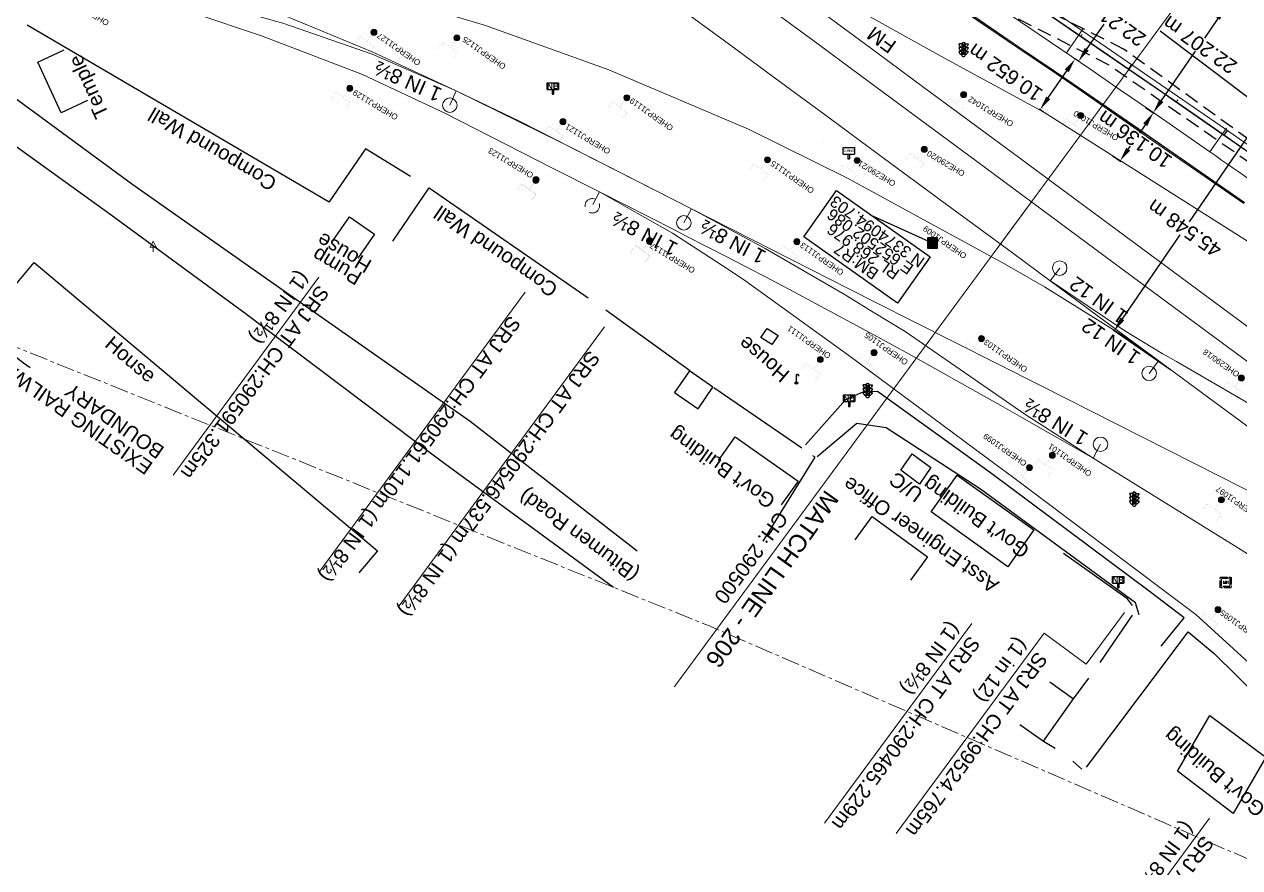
# Model space of a CAD drawing. Header units: metres. Extents: x 644418 to 1306172, y 3366650 to 6747308.
# Drawn here: x 652345.4 to 652555.1, y 3373986.9 to 3374132.5 of the extents above; entities that cross this region are included whole.
import ezdxf
from ezdxf.enums import TextEntityAlignment as Align

# ---------------------------------------------------------------- set-up
doc = ezdxf.new("R2010")
doc.units = ezdxf.units.M
doc.header["$MEASUREMENT"] = 0
for name, pattern in [('CENTER', [2, 1.25, -0.25, 0.25, -0.25]), ('DASHED', [0.75, 0.5, -0.25]), ('PHANTOM', [2.5, 1.25, -0.25, 0.25, -0.25, 0.25, -0.25]), ('PHANTOM2', [1.25, 0.625, -0.125, 0.125, -0.125, 0.125, -0.125])]:
    doc.linetypes.add(name, pattern=pattern)
doc.layers.get('Defpoints').update_dxf_attribs({"lineweight": 0})
for name, color, linetype in [('Bench_Mark', 7, 'Continuous'), ('COMPOUND_WALL', 251, 'Continuous'), ('CURVE_DETAILS', 251, 'Continuous'), ('DFCC Boundary', 6, 'CENTER'), ('Dimension', 10, 'Continuous'), ('GOVT_BUILDING', 251, 'Continuous'), ('LAMP_POST', 7, 'Continuous'), ('Manhole', 251, 'Continuous'), ('MATCH LINE', 7, 'Continuous'), ('NAME_BOARD', 251, 'Continuous'), ('PROPOSED DFCC FORMATION LINE', 187, 'Continuous'), ('RELIGIOUS_PLACE', 251, 'Continuous'), ('RESIDENTIAL_BL_PUC', 251, 'Continuous'), ('RESIDENTIAL_BL_SEMI', 251, 'Continuous'), ('SH.NOS', 251, 'Continuous'), ('SIGN_BOARD', 251, 'Continuous'), ('SIGNAL_POST', 8, 'Continuous'), ('STYLEREMARK', 251, 'Continuous'), ('SUB_ROAD_EDGE', 34, 'Continuous'), ('TOPO_TEXT', 251, 'Continuous')]:
    doc.layers.add(name, color=color, linetype=linetype)
for name, color, linetype, lineweight in [('BOUNDARY DIMENTION', 10, 'Continuous', 0), ('Cardinal_Leader', 10, 'Continuous', 0), ('Existing Chainage', 7, 'Continuous', 0), ('Existing IR Track', 143, 'Continuous', 0), ('Existing Railway Boundary', 7, 'CENTER', 0), ('OHE MAST', 8, 'Continuous', 0), ('OHE MAST TEXT', 8, 'Continuous', 0), ('Proposed Chainage', 10, 'Continuous', 0), ('PROPOSED DFCC TOE LINE', 239, 'Continuous', 0), ('PROPOSED DFCC TOE SLOPES', 239, 'Continuous', 0), ('PROPOSED DFCC TRACK', 1, 'Continuous', 0), ("RAJPURA STN. SRJ's", 251, 'Continuous', 0)]:
    doc.layers.add(name, color=color, linetype=linetype, lineweight=lineweight)
doc.styles.add('CUT-FILL', font='cut-fill.shx', dxfattribs={"height": 2})
doc.styles.add('NB', font='swissbo.ttf', dxfattribs={"height": 1.5})
doc.styles.add('ROMANS', font='romans.shx')
doc.styles.get("Standard").update_dxf_attribs({"font": 'arial.ttf'})
doc.styles.add('Style-Arial', font='arial.ttf')
doc.dimstyles.new('DIM', dxfattribs={"dimtxt": 2.5, "dimasz": 2.5, "dimexe": 0.18, "dimexo": 0.0625, "dimgap": 0.09, "dimtad": 0, "dimtih": 1, "dimtoh": 1, "dimdec": 3, "dimzin": 0, "dimdsep": 46, "dimtxsty": 'Standard', "dimcen": 0.09, "dimadec": 0, "dimazin": 0, "dimtfac": 1, "dimtdec": 3, "dimtofl": 0, "dimtmove": 0, "dimatfit": 3, "dimfxl": 1, "dimtolj": 1, "dimtzin": 0, "dimarcsym": 0})
doc.dimstyles.new('ISO-25', dxfattribs={"dimtxt": 2.5, "dimasz": 2.5, "dimexe": 1.25, "dimexo": 0.625, "dimtad": 1, "dimtxsty": 'Standard', "dimcen": 2.5, "dimadec": 0, "dimazin": 0, "dimtfac": 1, "dimtmove": 0, "dimatfit": 3, "dimfxl": 1, "dimarcsym": 0})

# ---------------------------------------------------------------- blocks, each defined once
blk = doc.blocks.new('LP')
for points in [[(0, 0), (0, 1.5)], [(0.25, 1.35), (0.44, 1.35)]]:
    blk.add_lwpolyline(points)
for centre, radius, start, end in [((0.07, 0.99), 0.519, 57.6425, 97.3165), ((0.34, 1.33), 0.094, 11.7012, 168.0476)]:
    blk.add_arc(centre, radius, start, end)
at = {"extrusion": (0, 0, -1)}
blk.add_ellipse((0, 0.01), major_axis=(0.308, 0), ratio=0.400495, dxfattribs=at)
blk.add_ellipse((0.35, 1.36), major_axis=(0.0017, 0.0438), ratio=0.461056, start_param=1.74022, end_param=4.575836)
blk = doc.blocks.new('NB')
for p, q in [((-0.98, 0.82), (-0.98, 1.98)), ((-0.98, 1.98), (0.98, 1.98)), ((-0.98, 0.82), (0.98, 0.82)), ((-0.13, 0.82), (-0.13, 0)), ((-0.13, 0), (0.13, 0)), ((0.13, 0.82), (0.13, 0)), ((0.98, 1.98), (0.98, 0.82))]:
    blk.add_line(p, q)
at = {"style": 'NB', "width": 1.025371}
blk.add_text('NB', height=0.988, dxfattribs=at).set_placement((0, 1.4), align=Align.MIDDLE)
blk = doc.blocks.new('MHS')
at = {"layer": 'Manhole', "linetype": 'PHANTOM'}
for points in [[(-0.92, 0.95), (0.96, 0.95), (0.96, -0.87), (-0.92, -0.87)], [(-0.72, 0.75), (0.76, 0.75), (0.76, -0.67), (-0.72, -0.67)]]:
    blk.add_lwpolyline(points, close=True, dxfattribs=at)
at = {"layer": 'Manhole', "linetype": 'PHANTOM', "style": 'ROMANS', "width": 0.9}
blk.add_text('MH', height=0.55, dxfattribs=at).set_placement((0.03, -0.22), align=Align.CENTER)
blk = doc.blocks.new('SIG')
for color, points in [(1, [(-0.22, 0.42, 0.180295), (-0.01, 0.33, -0.00255), (0.01, 0.33, -0.00255), (0.02, 0.33, 0.180295), (0.23, 0.42, -0.002654), (0.25, 0.44, 0.184495), (0.33, 0.65, 1.000001), (-0.32, 0.65, 0.184495), (-0.24, 0.44, -0.002654)]), (2, [(0.23, -0.23, -0.002654), (0.25, -0.21, 0.184495), (0.33, 0.01, 1.000001), (-0.32, 0.01, 0.184495), (-0.24, -0.21, -0.002654), (-0.22, -0.23, 0.180295), (-0.01, -0.32, -0.00255), (0.01, -0.32, -0.00255), (0.02, -0.32, 0.180295)]), (3, [(0.23, -0.88, -0.002654), (0.25, -0.86, 0.184495), (0.33, -0.64, 1.000001), (-0.32, -0.64, 0.184495), (-0.24, -0.86, -0.002654), (-0.22, -0.88, 0.395599)])]:
    blk.add_hatch(color=color).paths.add_polyline_path(points)
for p, q in [((-0.31, 0.98), (-0.32, -0.9)), ((0.33, -0.9), (0.32, 0.98))]:
    blk.add_line(p, q)
for points in [[(-0.31, 0.98), (-0.81, 0.98, 0.198758), (-0.42, 0.41, 0.003814), (-0.31, 0.39, 0.003814)], [(-0.31, 0.33), (-0.81, 0.33, 0.198758), (-0.42, -0.23, 0.003727), (-0.32, -0.26, 0.003727)], [(0.32, 0.98), (0.82, 0.98, -0.198758), (0.44, 0.41, -0.003814), (0.32, 0.39, -0.003814)], [(0.32, 0.33), (0.82, 0.33, -0.198758), (0.44, -0.23, -0.003727), (0.33, -0.26, -0.003727)], [(-0.32, -0.32), (-0.81, -0.32, 0.198758), (-0.42, -0.88, 0.003639), (-0.32, -0.9)], [(0.33, -0.32), (0.82, -0.32, -0.198758), (0.44, -0.88, -0.003639), (0.33, -0.9)]]:
    blk.add_lwpolyline(points, format="xyb")
for centre, radius, start, end in [((0.01, 0.91), 0.324, 12.4049, 167.5951), ((0.01, 0.81), 0.357, 27.7578, 152.2422), ((0.01, -0.9), 0.324, 181.4572, 358.5428)]:
    blk.add_arc(centre, radius, start, end)
blk = doc.blocks.new('TSB')
at = {"const_width": 0.132}
blk.add_lwpolyline([(-0.51, 0.84), (0.54, 0.84), (0, 1.85)], close=True, dxfattribs=at)
at = {"const_width": 0.142}
blk.add_lwpolyline([(0, 0.84), (0, 0)], dxfattribs=at)
blk = doc.blocks.new('TSB15')
at = {"layer": 'SH.NOS', "const_width": 0.0052}
blk.add_lwpolyline([(-0.02, 0.03), (0.02, 0.03), (0, 0.07)], close=True, dxfattribs=at)
at = {"layer": 'SH.NOS', "const_width": 0.00557}
blk.add_lwpolyline([(0, 0.03), (0, 0)], dxfattribs=at)
at = {"layer": 'SH.NOS', "style": 'CUT-FILL'}
blk.add_text('15', height=0.00787, dxfattribs=at).set_placement((-0.01, 0.04))
blk = doc.blocks.new('BM')
blk.add_hatch(color=256).paths.add_polyline_path([(-0.88, 0.88), (-0.88, -0.88), (0.88, -0.88), (0.88, 0.88)])
for p, q in [((0.88, 0.88), (-0.88, 0.88)), ((-0.88, 0.88), (-0.88, -0.88)), ((0.88, -0.88), (0.88, 0.88)), ((-0.88, -0.88), (0.88, -0.88))]:
    blk.add_line(p, q)
blk = doc.blocks.new('CURVE')
for p, q in [((-0.98, 0.82), (-0.98, 1.98)), ((-0.98, 1.98), (0.98, 1.98)), ((-0.98, 0.82), (0.98, 0.82)), ((-0.13, 0.82), (-0.13, 0)), ((-0.13, 0), (0.13, 0)), ((0.13, 0.82), (0.13, 0)), ((0.98, 1.98), (0.98, 0.82))]:
    blk.add_line(p, q)
at = {"style": 'NB', "width": 1.025371}
blk.add_text('CURVE', height=0.4, dxfattribs=at).set_placement((0, 1.4), align=Align.MIDDLE)
blk = doc.blocks.new('OHE MAST')
h = blk.add_hatch(color=256)
edge = h.paths.add_edge_path()
edge.add_arc((0, 0), 0.514, 0, 360)
at = {"const_width": 0.01, "flags": 128}
for points in [[(1.5, 3.5), (1.5, 2), (-1.5, 2), (-1.5, 3.5)], [(0, 2), (0, 0)]]:
    blk.add_lwpolyline(points, dxfattribs=at)
blk.add_circle((0, 0), 0.514)
blk = doc.blocks.new('*D1757')
at = {"layer": 'Defpoints', "color": 0, "transparency": 16777216}
for p in [(652538.81, 3374118.17), (652540.21, 3374117.2), (652533.04, 3374109.83)]:
    blk.add_point(p, dxfattribs=at)
at = {"layer": 'Dimension', "color": 0, "lineweight": -2, "transparency": 16777216}
for p, q in [((652538.86, 3374118.13), (652540.36, 3374117.09)), ((652538.79, 3374115.14), (652537.79, 3374113.7)), ((652533.09, 3374109.8), (652534.59, 3374108.76)), ((652535.86, 3374110.92), (652536.23, 3374111.46))]:
    blk.add_line(p, q, dxfattribs=at)
at = {"layer": 'Dimension', "color": 0, "transparency": 16777216}
for points in [[(652538.44, 3374115.38), (652539.13, 3374114.9), (652540.21, 3374117.2)], [(652535.52, 3374111.16), (652536.2, 3374110.68), (652534.44, 3374108.86)]]:
    blk.add_solid(points, dxfattribs=at)
at = {"layer": 'Dimension', "color": 0, "lineweight": 0, "transparency": 16777216, "insert": (652537.01, 3374112.58), "char_height": 2.5, "attachment_point": 5, "rotation": 145}
blk.add_mtext('\\A1;10.136 m', dxfattribs=at)
blk = doc.blocks.new('*D1758')
at = {"layer": 'Defpoints', "color": 0, "transparency": 16777216}
for p in [(652526.69, 3374126.49), (652527.33, 3374126.05), (652521.29, 3374117.27)]:
    blk.add_point(p, dxfattribs=at)
at = {"layer": 'Dimension', "color": 0, "lineweight": -2, "transparency": 16777216}
for p, q in [((652527.28, 3374126.08), (652526.54, 3374126.59)), ((652522.06, 3374119.78), (652525.27, 3374124.43)), ((652521.24, 3374117.31), (652520.5, 3374117.82))]:
    blk.add_line(p, q, dxfattribs=at)
at = {"layer": 'Dimension', "color": 0, "transparency": 16777216}
for points in [[(652524.92, 3374124.67), (652525.61, 3374124.2), (652526.69, 3374126.49)], [(652521.72, 3374120.01), (652522.41, 3374119.54), (652520.64, 3374117.72)]]:
    blk.add_solid(points, dxfattribs=at)
at = {"layer": 'Dimension', "color": 0, "lineweight": 0, "transparency": 16777216, "insert": (652514.67, 3374124.15), "char_height": 2.5, "attachment_point": 5, "rotation": 145}
blk.add_mtext('\\A1;10.652 m', dxfattribs=at)
blk = doc.blocks.new('*D1552')
at = {"layer": 'Defpoints', "color": 0, "linetype": 'Continuous', "ltscale": 0.5, "transparency": 16777216}
for p in [(652559.22, 3374117.09), (652569.03, 3374110.35), (652543.24, 3374072.82)]:
    blk.add_point(p, dxfattribs=at)
at = {"layer": 'DFCC Boundary', "color": 0, "linetype": 'Continuous', "lineweight": -2, "ltscale": 0.5, "transparency": 16777216}
for p, q in [((652568.98, 3374110.39), (652559.08, 3374117.2)), ((652557.81, 3374115.03), (652546.36, 3374098.38)), ((652534.85, 3374081.61), (652544.82, 3374096.13)), ((652543.18, 3374072.85), (652533.28, 3374079.66))]:
    blk.add_line(p, q, dxfattribs=at)
at = {"layer": 'DFCC Boundary', "color": 0, "linetype": 'Continuous', "ltscale": 0.5, "transparency": 16777216}
for points in [[(652557.47, 3374115.27), (652558.15, 3374114.8), (652559.22, 3374117.09)], [(652534.5, 3374081.85), (652535.19, 3374081.38), (652533.43, 3374079.55)]]:
    blk.add_solid(points, dxfattribs=at)
at = {"layer": 'DFCC Boundary', "color": 0, "linetype": 'Continuous', "ltscale": 0.5, "transparency": 16777216, "insert": (652545.59, 3374097.25), "char_height": 2.5, "attachment_point": 5, "rotation": 145}
blk.add_mtext('\\A1;45.548 m', dxfattribs=at)
blk = doc.blocks.new('*D1655')
at = {"layer": 'BOUNDARY DIMENTION', "color": 0, "lineweight": -2, "transparency": 16777216}
for p, q in [((652551.44, 3374136.44), (652552.91, 3374135.43)), ((652551.34, 3374133.47), (652549, 3374130.06)), ((652541.6, 3374119.29), (652547.45, 3374127.81)), ((652538.86, 3374118.13), (652540.33, 3374117.12))]:
    blk.add_line(p, q, dxfattribs=at)
at = {"layer": 'BOUNDARY DIMENTION', "color": 0, "transparency": 16777216}
for points in [[(652551, 3374133.7), (652551.68, 3374133.23), (652552.76, 3374135.53)], [(652541.25, 3374119.52), (652541.94, 3374119.05), (652540.18, 3374117.23)]]:
    blk.add_solid(points, dxfattribs=at)
at = {"layer": 'Defpoints', "color": 0, "transparency": 16777216}
for p in [(652551.38, 3374136.47), (652552.76, 3374135.53), (652538.81, 3374118.17)]:
    blk.add_point(p, dxfattribs=at)
at = {"layer": 'BOUNDARY DIMENTION', "color": 0, "transparency": 16777216, "insert": (652548.22, 3374128.93), "char_height": 2.5, "attachment_point": 5, "rotation": 145}
blk.add_mtext('\\A1;22.207 m', dxfattribs=at)
blk = doc.blocks.new('*D1657')
at = {"layer": 'BOUNDARY DIMENTION', "color": 0, "lineweight": -2, "transparency": 16777216}
for p, q in [((652539.86, 3374144.39), (652539.71, 3374144.49)), ((652538.44, 3374142.33), (652533.24, 3374134.76)), ((652528.69, 3374128.14), (652531.7, 3374132.51)), ((652527.28, 3374126.08), (652527.13, 3374126.19))]:
    blk.add_line(p, q, dxfattribs=at)
at = {"layer": 'BOUNDARY DIMENTION', "color": 0, "transparency": 16777216}
for points in [[(652538.1, 3374142.57), (652538.79, 3374142.09), (652539.86, 3374144.39)], [(652528.35, 3374128.38), (652529.04, 3374127.91), (652527.28, 3374126.08)]]:
    blk.add_solid(points, dxfattribs=at)
at = {"layer": 'Defpoints', "color": 0, "transparency": 16777216}
for p in [(652539.86, 3374144.39), (652539.91, 3374144.35), (652527.33, 3374126.05)]:
    blk.add_point(p, dxfattribs=at)
at = {"layer": 'BOUNDARY DIMENTION', "color": 0, "transparency": 16777216, "insert": (652532.47, 3374133.64), "char_height": 2.5, "attachment_point": 5, "rotation": 145}
blk.add_mtext('\\A1;22.213 m', dxfattribs=at)

msp = doc.modelspace()

# ---------------------------------------------------------------- linework, layer by layer
at = {"layer": 'Cardinal_Leader', "linetype": 'Continuous', "lineweight": 0, "flags": 128}
msp.add_lwpolyline([(652549.9592, 3374110.448), (652552.8157, 3374114.5516)], dxfattribs=at)
at = {"layer": 'COMPOUND_WALL', "ltscale": 5}
msp.add_lwpolyline([(652656.696, 3374044.188), (652604.4, 3374080.206), (652606.01, 3374082.391), (652541.399, 3374131.251)], dxfattribs=at)
at = {"layer": 'COMPOUND_WALL', "linetype": 'Continuous'}
for points in [[(652531.006, 3374022.309), (652536.6, 3374030.513)], [(652528.672, 3374004.28), (652542.615, 3374022.823), (652546.224, 3374027.61), (652550.714, 3374023.891), (652573.732, 3374001.181), (652617.664, 3373956.418), (652622.701, 3373934.998)], [(652517.1584, 3374011.6443), (652521.237, 3374008.752), (652526.423, 3374016.065), (652529.064, 3374019.644)], [(652522.3444, 3374018.9573), (652526.423, 3374016.065)], [(652521.237, 3374008.754), (652523.239, 3374007.527)], [(652526.329, 3374005.305), (652527.866, 3374003.927)]]:
    msp.add_lwpolyline(points, dxfattribs=at)
for points in [[(652345.821, 3374132.368, 269.639), (652397.968, 3374101.805, 269.658)], [(652411.986, 3374106.195, 270.288), (652404.256, 3374110.963, 270.305), (652397.968, 3374101.805, 269.658)], [(652408.932, 3374095.063, 269.396), (652415.226, 3374104.215, 270.042)], [(652415.226, 3374104.215, 270.042), (652442.637, 3374085.28, 270.849)], [(652460.132, 3374072.705, 270.501), (652445.683, 3374083.137, 270.305)], [(652479.53, 3374059.304, 270.539), (652464.343, 3374069.725, 270.718)], [(652472.84, 3374043.235, 270.14), (652481.833, 3374057.746, 269.086), (652481.413, 3374058.016, 270.607)], [(652536.611, 3374032.156, 268.72), (652535.736, 3374033.327, 270.46), (652534.987, 3374033.833, 268.722), (652524.686, 3374041.154, 268.814)]]:
    msp.add_polyline3d(points, dxfattribs=at)
at = {"layer": 'Existing Chainage', "color": 0, "linetype": 'Continuous', "lineweight": 13, "flags": 128}
msp.add_lwpolyline([(652513.223, 3374093.7797), (652519.1674, 3374101.8211)], dxfattribs=at)
at = {"layer": 'Existing IR Track', "color": 88, "linetype": 'DASHED', "ltscale": 5}
msp.add_line((652444.5931, 3374103.5763), (652443.3681, 3374101.1441), dxfattribs=at)
at = {"layer": 'Existing IR Track', "flags": 128}
for points in [[(652563.377, 3374075.1762), (652539.4557, 3374092.8707), (652515.8088, 3374110.3621), (652512.5651, 3374112.7522), (652500.609, 3374121.5621), (652492.5302, 3374127.5229), (652484.4933, 3374133.4527), (652474.2474, 3374141.017), (652471.5649, 3374142.9974), (652464.4286, 3374148.2971), (652456.9218, 3374153.8623), (652438.8838, 3374167.2343), (652434.3102, 3374170.631), (652427.1101, 3374175.9784), (652402.7514, 3374194.1266), (652393.1615, 3374201.2062), (652384.7035, 3374207.4653), (652370.3517, 3374217.9764), (652369.6842, 3374218.4659), (652354.7555, 3374229.3949), (652338.0146, 3374241.5483)], [(652335.15, 3374237.6514), (652351.6391, 3374225.6756), (652366.7596, 3374214.5065), (652375.8823, 3374207.7679), (652386.1168, 3374200.2369), (652399.3895, 3374190.4181), (652416.027, 3374178.1101), (652431.4172, 3374166.7261), (652446.5626, 3374155.5231), (652454.0504, 3374149.9833), (652461.5931, 3374144.4029), (652471.3878, 3374137.152), (652481.4389, 3374129.7113), (652489.6553, 3374123.6367), (652497.5839, 3374117.7748), (652509.6723, 3374108.8398), (652512.8063, 3374106.5233), (652536.5632, 3374088.9617), (652560.2626, 3374071.4426)], [(652329.5315, 3374230.0642), (652345.3654, 3374218.5162), (652361.1356, 3374206.9067), (652376.9786, 3374195.2436), (652393.801, 3374182.8655), (652410.7062, 3374170.4265), (652425.8821, 3374159.2459), (652441.1487, 3374147.9986), (652448.55, 3374142.5502), (652456.0699, 3374137.0146), (652465.9323, 3374129.7773), (652475.844, 3374122.5039), (652484.2353, 3374116.3121), (652492.6842, 3374110.0779), (652504.2738, 3374101.5448), (652515.8736, 3374093.0041), (652522.4179, 3374088.1899), (652534.8643, 3374079.0091), (652540.9921, 3374074.4831), (652543.2363, 3374072.8156), (652547.3348, 3374069.7993), (652560.691, 3374059.9264)], [(652571.5248, 3374085.4632), (652521.2923, 3374117.2724), (652504.1301, 3374126.6232), (652486.6874, 3374136.3656), (652472.651, 3374144.7623), (652464.7837, 3374149.6561), (652438.8838, 3374167.2343)], [(652541.0927, 3374074.4091), (652534.967, 3374078.6765), (652521.4193, 3374087.1415), (652514.5183, 3374091.1192), (652487.4346, 3374105.923), (652470.3328, 3374114.3474), (652446.2528, 3374124.6235), (652424.9511, 3374132.232), (652409.3613, 3374136.9558), (652389.2467, 3374142.0179), (652372.055, 3374145.5418), (652349.4857, 3374149.2851), (652337.236, 3374150.9852), (652332.2218, 3374151.6464), (652315.3489, 3374153.5187), (652307.2263, 3374154.5318), (652291.8754, 3374155.986), (652273.3322, 3374157.2654), (652261.7764, 3374157.678), (652250.4348, 3374157.7203), (652241.1081, 3374157.4222)], [(652560.2554, 3374050.0812), (652520.7484, 3374070.1003), (652498.5771, 3374081.3075), (652492.6291, 3374084.2913), (652487.5276, 3374086.8725), (652481.1852, 3374090.0645), (652460.4667, 3374100.5911), (652437.9775, 3374112.092), (652419.8928, 3374120.9979), (652405.4052, 3374127.6926), (652390.399, 3374133.9142), (652381.6542, 3374137.152), (652370.6528, 3374140.9175), (652349.0899, 3374147.0874), (652337.0067, 3374149.7556), (652332.1038, 3374150.7632), (652307.239, 3374154.5303), (652291.8754, 3374155.986)], [(652231.9364, 3374152.152), (652235.6524, 3374152.384), (652261.0853, 3374152.8615), (652273.1717, 3374152.545), (652291.4006, 3374151.4247), (652314.8279, 3374148.5142), (652331.53, 3374145.5495), (652349.1685, 3374141.6862), (652362.3346, 3374138.1796), (652374.6337, 3374134.4061), (652386.2797, 3374130.4519), (652403.7367, 3374123.8269), (652417.9348, 3374117.1015), (652436.4805, 3374107.6589), (652444.5931, 3374103.5763)], [(652669.8367, 3373961.0394), (652647.3403, 3373980.7166), (652642.7873, 3373984.3367), (652633.788, 3373991.3772), (652612.6089, 3374005.6185), (652554.892, 3374042.0626), (652529.7838, 3374057.6068), (652517.9942, 3374065.1919), (652497.37, 3374079.4544), (652491.829, 3374082.8093), (652487.0152, 3374085.7802), (652473.1934, 3374093.7948), (652460.4667, 3374100.5911), (652430.8185, 3374115.7449), (652419.8775, 3374121.005), (652405.3932, 3374127.3075), (652389.9415, 3374132.6317), (652381.0487, 3374135.1238), (652375.037, 3374136.5972), (652368.9951, 3374137.9518), (652362.491, 3374139.3409), (652347.7902, 3374142.3634), (652331.5174, 3374145.5517)], [(652529.7871, 3374057.6048), (652517.5168, 3374064.592), (652514.2735, 3374066.4482), (652499.1924, 3374074.8767), (652493.9618, 3374077.8051), (652490.477, 3374079.6888), (652478.1718, 3374086.2891), (652473.1396, 3374088.9566), (652470.6995, 3374090.2308), (652466.8437, 3374092.2025), (652459.598, 3374095.8905), (652457.5746, 3374096.9872), (652444.5931, 3374103.5763)], [(652444.5931, 3374103.5762), (652444.5932, 3374103.5762), (652457.1965, 3374096.4164), (652465.901, 3374090.7791), (652469.4627, 3374088.4378), (652487.6186, 3374075.2993), (652513.0694, 3374056.4247), (652515.8812, 3374054.3708), (652547.5371, 3374030.5975), (652564.4139, 3374015.199), (652564.4361, 3374015.1805), (652576.046, 3374004.307), (652587.1875, 3373995.2527), (652600.4391, 3373985.2315), (652626.3106, 3373966.0447), (652655.8077, 3373944.1006), (652656.4188, 3373943.5948), (652685.1992, 3373922.3619), (652706.8984, 3373906.3525), (652741.5422, 3373880.8665), (652792.5819, 3373843.6208), (652818.3171, 3373824.635), (652854.5097, 3373798.0049)], [(652600.0971, 3374041.9596), (652590.3704, 3374047.48), (652583.6734, 3374051.2947), (652575.1593, 3374056.2465), (652556.9762, 3374066.8443), (652544.1666, 3374074.2426), (652541.7172, 3374075.6333), (652535.2743, 3374079.5661), (652522.2973, 3374088.2987)]]:
    msp.add_lwpolyline(points, dxfattribs=at)
at = {"layer": 'Existing IR Track', "color": 88, "linetype": 'DASHED', "ltscale": 5}
msp.add_circle((652443.3681, 3374101.1441), 1.2487, dxfattribs=at)
at = {"layer": 'Existing Railway Boundary', "color": 244, "ltscale": 2.5, "flags": 128}
msp.add_lwpolyline([(653287.1619, 3373490.7383), (653241.7142, 3373522.5487), (653184.8817, 3373562.8841), (653175.162, 3373549.7056), (653004.7525, 3373669.0776), (652924.822, 3373729.8796), (652907.72, 3373740.0209), (652904.5642, 3373745.0641), (652864.1809, 3373771.0185), (652862.8289, 3373763.9282), (652836.0798, 3373790.575), (652793.9064, 3373826.9777), (652786.3399, 3373815.8276), (652694.4321, 3373883.0097), (652615.3514, 3373944.3753), (652559.0758, 3373987.3078), (652463.6034, 3374028.6205), (652316.9711, 3374087.5745), (652144.3796, 3374095.1872)], dxfattribs=at)
at = {"layer": 'GOVT_BUILDING', "linetype": 'Continuous'}
msp.add_lwpolyline([(652549.933, 3374013.175), (652559.599, 3374006.01), (652553.9605, 3373996.2839), (652544.378, 3374003.593)], close=True, dxfattribs=at)
for points in [[(652398.6248, 3374095.119, 272.82), (652401.498, 3374099.211, 272.82), (652405.7613, 3374096.2175, 275.982), (652402.8881, 3374092.1255, 275.982)], [(652465.1492, 3374057.2056, 271.853), (652468.039, 3374061.286, 271.853), (652478.879, 3374053.609, 271.165), (652475.9892, 3374049.5286, 271.165)], [(652488.7122, 3374043.4825, 269.892), (652491.652, 3374047.527, 269.892), (652501.237, 3374040.56, 269.59), (652498.2972, 3374036.5155, 269.59)]]:
    msp.add_polyline3d(points, dxfattribs=at)
for points in [[(652461.656, 3374066.107, 271.785), (652464.198, 3374069.833, 271.027), (652460.14, 3374072.668, 271.085), (652457.5624, 3374068.8898, 271.085)], [(652501.869, 3374048.322, 271.439), (652506.325, 3374054.676, 271.035), (652519.5725, 3374045.2175, 270.372), (652515.1105, 3374038.8549, 270.372)]]:
    msp.add_polyline3d(points, close=True, dxfattribs=at)
at = {"layer": 'MATCH LINE', "linetype": 'PHANTOM2', "ltscale": 15, "const_width": 0.2}
msp.add_lwpolyline([(652554.9781, 3374150.4704), (652457.4976, 3374018.0737)], dxfattribs=at)
at = {"layer": 'Proposed Chainage', "linetype": 'Continuous', "lineweight": 0, "flags": 128}
msp.add_lwpolyline([(652528.0065, 3374131.6445), (652525.1846, 3374127.5169)], dxfattribs=at)
at = {"layer": 'PROPOSED DFCC FORMATION LINE', "lineweight": 0, "flags": 128}
for points in [[(652560.2398, 3374107.8368), (652552.1016, 3374113.5257), (652543.8021, 3374119.2797), (652541.8125, 3374120.6529), (652531.5007, 3374127.7387), (652527.301, 3374130.6126), (652521.1751, 3374134.7961), (652510.8445, 3374141.8379), (652510.7739, 3374141.886), (652494.2457, 3374153.1474), (652477.7175, 3374164.4088), (652461.1893, 3374175.6702), (652444.6611, 3374186.9316), (652428.1329, 3374198.193), (652411.6047, 3374209.4544), (652395.0765, 3374220.7157), (652378.5483, 3374231.9771), (652370.3926, 3374237.534)], [(652560.2685, 3374107.8777), (652552.1301, 3374113.5668), (652543.8305, 3374119.3209), (652541.8409, 3374120.694), (652531.529, 3374127.7799), (652527.3293, 3374130.6539), (652521.2032, 3374134.8374), (652510.8726, 3374141.8793), (652510.802, 3374141.9273), (652494.2738, 3374153.1887), (652477.7456, 3374164.4501), (652461.2175, 3374175.7115), (652444.6893, 3374186.9729), (652428.1611, 3374198.2343), (652411.6329, 3374209.4957), (652395.1047, 3374220.7571), (652378.5765, 3374232.0185), (652370.4207, 3374237.5753)], [(652555.9019, 3374101.6574), (652547.7882, 3374107.3292), (652539.5112, 3374113.0676), (652537.5263, 3374114.4375), (652527.2339, 3374121.51), (652523.04, 3374124.3799), (652516.92, 3374128.5594), (652506.5933, 3374135.5985), (652506.5227, 3374135.6466), (652489.9945, 3374146.908), (652473.4663, 3374158.1694), (652456.9381, 3374169.4308), (652440.4099, 3374180.6922), (652423.8817, 3374191.9536), (652407.3535, 3374203.215), (652390.8254, 3374214.4764), (652374.2972, 3374225.7377), (652366.1414, 3374231.2946)], [(652555.9306, 3374101.6983), (652547.8168, 3374107.3702), (652539.5396, 3374113.1087), (652537.5547, 3374114.4786), (652527.2622, 3374121.5512), (652523.0682, 3374124.4212), (652516.9482, 3374128.6007), (652506.6214, 3374135.6399), (652506.5509, 3374135.688), (652490.0227, 3374146.9493), (652473.4945, 3374158.2107), (652456.9663, 3374169.4721), (652440.4381, 3374180.7335), (652423.9099, 3374191.9949), (652407.3817, 3374203.2563), (652390.8535, 3374214.5177), (652374.3253, 3374225.7791), (652366.1696, 3374231.3359)]]:
    msp.add_lwpolyline(points, dxfattribs=at)
at = {"layer": 'PROPOSED DFCC TOE LINE', "lineweight": 0, "flags": 128}
for points in [[(652371.2504, 3374238.7931), (652379.549, 3374233.4458), (652396.0877, 3374222.1998), (652412.5622, 3374210.8597), (652429.3458, 3374199.9731), (652446.0921, 3374189.0319), (652462.5088, 3374177.6068), (652478.7744, 3374165.96), (652495.0554, 3374154.3358), (652511.345, 3374142.7243), (652511.4151, 3374142.6754), (652521.7185, 3374135.5927), (652527.8376, 3374131.3973), (652532.037, 3374128.5215), (652542.3665, 3374121.4562), (652544.3605, 3374120.0882), (652552.6773, 3374114.3528), (652560.8283, 3374108.6752)], [(652555.8076, 3374101.5232), (652547.671, 3374107.1608), (652539.3713, 3374112.8649), (652537.3809, 3374114.2267), (652527.1432, 3374121.3775), (652522.9673, 3374124.2737), (652516.8296, 3374128.4269), (652506.4765, 3374135.4271), (652506.4052, 3374135.4742), (652489.8038, 3374146.6281), (652472.1731, 3374156.2713), (652456.2316, 3374168.3938), (652440.1446, 3374180.3027), (652423.2383, 3374191.0092), (652406.6583, 3374202.1946), (652389.8472, 3374213.0407), (652373.3581, 3374224.3594), (652365.3754, 3374230.1704)]]:
    msp.add_lwpolyline(points, dxfattribs=at)
at = {"layer": 'PROPOSED DFCC TOE SLOPES', "linetype": 'Continuous', "lineweight": 0, "flags": 128}
for points in [[(652527.6597, 3374130.3671), (652527.9277, 3374130.7596)], [(652527.6663, 3374130.3626), (652527.9351, 3374130.7545)], [(652515.1732, 3374129.8106), (652515.0501, 3374129.6301)], [(652523.4276, 3374124.1752), (652523.3764, 3374124.1004)], [(652535.9131, 3374124.7067), (652536.4563, 3374125.4987)], [(652535.918, 3374124.7033), (652536.4624, 3374125.4945)], [(652531.6687, 3374118.5232), (652531.5264, 3374118.316)], [(652544.1559, 3374119.0344), (652544.4347, 3374119.4396)], [(652544.1671, 3374119.0267), (652544.4474, 3374119.4308)], [(652552.3844, 3374113.328), (652552.959, 3374114.1565)], [(652552.3962, 3374113.3197), (652552.974, 3374114.1461)], [(652539.8986, 3374112.8598), (652539.8149, 3374112.7387)], [(652548.1045, 3374107.1691), (652547.9595, 3374106.9609)]]:
    msp.add_lwpolyline(points, dxfattribs=at)
at = {"layer": 'PROPOSED DFCC TRACK', "color": 12, "flags": 128}
msp.add_lwpolyline([(652582.0553, 3374087.7293, 0.00393236), (652549.9592, 3374110.448), (652544.8253, 3374114.0125), (652539.6836, 3374117.5658), (652534.5353, 3374121.1094), (652529.3814, 3374124.645), (652524.2232, 3374128.1741), (652519.0616, 3374131.6984), (652513.8979, 3374135.2194), (652508.733, 3374138.7389), (652324.1139, 3374264.528), (652322.0479, 3374265.9357), (652319.982, 3374267.3435), (652317.9161, 3374268.7514), (652315.8505, 3374270.1597), (652313.7851, 3374271.5683), (652311.7201, 3374272.9773), (652309.6554, 3374274.387), (652307.5911, 3374275.7972, -0.00653317), (652157.9322, 3374380.9747)], format="xyb", dxfattribs=at)
at = {"layer": "RAJPURA STN. SRJ's", "color": 7}
for p, q in [((652419.8774, 3374121.005), (652418.7878, 3374118.5022)), ((652460.4667, 3374100.5911), (652459.1703, 3374098.1923)), ((652522.4179, 3374088.1899), (652524.0343, 3374090.3858)), ((652541.0927, 3374074.4091), (652539.4763, 3374072.2132)), ((652529.788, 3374057.6041), (652531.075, 3374059.9856))]:
    msp.add_line(p, q, dxfattribs=at)
at = {"layer": "RAJPURA STN. SRJ's", "lineweight": 13, "flags": 128}
for points in [[(652371.0163, 3374054.6453), (652396.2079, 3374088.8497)], [(652410.0269, 3374032.0891), (652445.497, 3374080.2493)], [(652483.4716, 3373994.6105), (652508.8488, 3374029.0669)]]:
    msp.add_lwpolyline(points, dxfattribs=at)
at = {"layer": "RAJPURA STN. SRJ's", "color": 88, "lineweight": 13, "flags": 128}
for points in [[(652396.3456, 3374038.0882), (652431.8157, 3374086.2484)], [(652523.0747, 3373959.0244), (652549.8994, 3373995.4461)]]:
    msp.add_lwpolyline(points, dxfattribs=at)
at = {"layer": "RAJPURA STN. SRJ's", "color": 1, "lineweight": 13}
msp.add_lwpolyline([(652535.2012, 3374030.9737), (652528.5813, 3374022.0184), (652521.3481, 3374027.3652), (652495.7917, 3373992.7928)], dxfattribs=at)
at = {"layer": "RAJPURA STN. SRJ's", "color": 7}
for centre in [(652418.7878, 3374118.5022), (652459.1703, 3374098.1923), (652524.0343, 3374090.3858), (652539.4763, 3374072.2132), (652531.075, 3374059.9856)]:
    msp.add_circle(centre, 1.2487, dxfattribs=at)
at = {"layer": 'RELIGIOUS_PLACE', "linetype": 'Continuous'}
msp.add_polyline3d([(652356.281, 3374119.3011, 270.224), (652351.743, 3374117.202, 270.224), (652347.704, 3374125.934, 271.147), (652352.242, 3374128.0331, 271.147)], dxfattribs=at)
at = {"layer": 'RESIDENTIAL_BL_PUC', "linetype": 'Continuous'}
msp.add_polyline3d([(652472.487, 3374078.435, 269.066), (652473.557, 3374079.946, 269.092), (652475.454, 3374078.732, 269.124), (652474.3839, 3374077.2209, 269.124)], close=True, dxfattribs=at)
at = {"layer": 'RESIDENTIAL_BL_SEMI', "linetype": 'Continuous'}
msp.add_polyline3d([(652343.8678, 3374087.5485, 269.882), (652347.085, 3374091.376, 269.882), (652406.28, 3374041.619, 271.658), (652403.0628, 3374037.7915, 271.658)], dxfattribs=at)
at = {"layer": 'STYLEREMARK'}
msp.add_line((652502.086, 3374094.703), (652491.9103, 3374099.278), dxfattribs=at)
at = {"layer": 'STYLEREMARK', "linetype": 'Continuous'}
msp.add_lwpolyline([(652479.8768, 3374095.7901), (652485.5396, 3374103.7884), (652501.6995, 3374092.3473), (652496.0367, 3374084.349)], close=True, dxfattribs=at)
at = {"layer": 'SUB_ROAD_EDGE', "color": 88, "linetype": 'DASHED', "ltscale": 5}
for points in [[(652660.425, 3374037.107), (652640.672, 3374050.356), (652615.993, 3374068.941), (652596.901, 3374083.951), (652581.241, 3374094.811), (652535.071, 3374128.189), (652513.348, 3374139.082), (652490.159, 3374161.959), (652444.114, 3374199.119), (652408.875, 3374228.449), (652381.629, 3374250.605)], [(652659.049, 3374033.843), (652638.558, 3374048.738), (652614.216, 3374066.86), (652594.821, 3374081.348), (652578.759, 3374093.308), (652532.555, 3374125.412), (652511.477, 3374136.11), (652487.298, 3374159.97), (652441.884, 3374195.829), (652406.133, 3374225.779), (652378.976, 3374248.098)]]:
    msp.add_lwpolyline(points, dxfattribs=at)
at = {"layer": 'SUB_ROAD_EDGE', "linetype": 'Continuous'}
for points in [[(652269.331, 3374210.266, 268.836), (652298.011, 3374192.553, 269.079), (652321.564, 3374172.563, 269.239), (652326.468, 3374157.025, 269.186), (652326.41, 3374156.793, 269.153), (652326.606, 3374144.241, 269.006), (652329.313, 3374134.59, 269.071), (652333.23, 3374128.481, 269.019), (652340.625, 3374122.012, 269.039), (652364.105, 3374104.816, 269.038), (652387.167, 3374088.593, 269.026), (652422.321, 3374063.953, 269.027), (652451.131, 3374041.566, 269.046)], [(652447.04, 3374035.283, 269.459), (652417.058, 3374057.215, 269.083), (652383.216, 3374082.729, 269.026), (652360.355, 3374099.513, 269.006), (652336.838, 3374116.452, 269.074), (652325.696, 3374123.337, 269.075)], [(652541.529, 3374025.158, 269.172), (652545.523, 3374030.032, 269.154), (652539.725, 3374034.482, 269.06), (652512.098, 3374055.051, 269.027), (652492.609, 3374069.106, 268.996), (652490.182, 3374069.012, 269.028), (652487.044, 3374067.633, 269.014), (652480.161, 3374059.907, 269.049)], [(652537.742, 3374030.568, 269.168), (652537.125, 3374032.597, 269.149), (652510.392, 3374052.252, 269.152), (652494.065, 3374062.822, 269.155), (652489.031, 3374063.595, 269.046), (652482.189, 3374057.788, 269.083)]]:
    msp.add_polyline3d(points, dxfattribs=at)
msp.add_polyline3d([(652496.629, 3374055.497, 270.454), (652498.59, 3374058.353, 270.375), (652501.78, 3374055.978, 270.387), (652499.8185, 3374053.1213, 270.387)], close=True, dxfattribs=at)

# ---------------------------------------------------------------- block references
at = {"layer": 'Bench_Mark'}
msp.add_blockref('BM', (652502.086, 3374094.703, 268.976), dxfattribs=at)
at = {"layer": 'CURVE_DETAILS', "linetype": 'Continuous'}
msp.add_blockref('CURVE', (652487.63, 3374109.229, 268.696), dxfattribs=at)
at = {"layer": 'LAMP_POST', "linetype": 'Continuous'}
msp.add_blockref('LP', (652478.607, 3374070.521, 271.34), dxfattribs=at)
at = {"layer": 'Manhole', "linetype": 'Continuous'}
msp.add_blockref('MHS', (652552.659, 3374036.104, 268.823), dxfattribs=at)
at = {"layer": 'NAME_BOARD', "linetype": 'Continuous'}
for p in [(652436.573, 3374120.384, 268.388), (652487.705, 3374066.519, 271.953), (652534.123, 3374035.18, 272.309)]:
    msp.add_blockref('NB', p, dxfattribs=at)
at = {"layer": 'OHE MAST', "color": 2, "rotation": 143.3908318566117}
for p in [(652405.693, 3374131.084), (652420.012, 3374130.113), (652401.529, 3374121.418), (652449.338, 3374119.786), (652507.453, 3374120.322), (652527.68, 3374116.713), (652438.312, 3374115.65), (652500.669, 3374110.887), (652473.607, 3374109.078), (652489.082, 3374108.958), (652433.632, 3374105.529), (652433.671, 3374105.664), (652453.246, 3374094.979), (652453.271, 3374095.137), (652478.684, 3374094.96), (652501.745, 3374094.614), (652510.534, 3374078.216), (652491.996, 3374075.805), (652482.73, 3374074.604), (652555.39, 3374071.417), (652522.768, 3374058.082), (652518.814, 3374055.948), (652551.942, 3374050.399), (652551.358, 3374031.434)]:
    msp.add_blockref('OHE MAST', p, dxfattribs=at)
at = {"layer": 'SIGN_BOARD', "linetype": 'Continuous'}
for name, p in [('TSB15', (652419.327, 3374118.915, 268.66)), ('TSB15', (652478.377, 3374113.892, 269.162)), ('TSB15', (652483.343, 3374112.075, 268.645)), ('TSB', (652367.597, 3374093.162, 270.483))]:
    msp.add_blockref(name, p, dxfattribs=at)
at = {"layer": 'SIGNAL_POST', "linetype": 'Continuous'}
for p in [(652507.437, 3374128.11, 268.725), (652490.882, 3374069.257, 269.061), (652536.897, 3374050.517, 268.902)]:
    msp.add_blockref('SIG', p, dxfattribs=at)

# ---------------------------------------------------------------- texts
at = {"layer": 'Existing Chainage', "color": 0, "linetype": 'Continuous', "lineweight": 0, "insert": (652465.2539, 3374032.9257), "char_height": 2.5, "attachment_point": 6, "rotation": 233.5274, "line_spacing_factor": 0.6, "style": 'Style-Arial'}
msp.add_mtext('CH: 290500', dxfattribs=at)
at = {"layer": 'Existing Railway Boundary', "linetype": 'Continuous', "ltscale": 5}
for s, p in [('EXISTING RAILWAY', (652367.7343, 3374056.6078)), ('BOUNDARY', (652369.721, 3374059.3316))]:
    msp.add_text(s, height=2.5, rotation=145, dxfattribs=at).set_placement(p)
at = {"layer": 'MATCH LINE', "linetype": 'Continuous'}
msp.add_text('MATCH LINE - 206', height=3, rotation=234.693137, dxfattribs=at).set_placement((652483.6358, 3374052.2933))
at = {"layer": 'OHE MAST TEXT'}
for s, rotation, p in [('OHERPJ1135', 149, (652356.0838, 3374134.8136)), ('OHERPJ1127', 145, (652409.9869, 3374128.1531)), ('OHERPJ1125', 145, (652424.6986, 3374127.5185)), ('OHERPJ1129', 149, (652405.9351, 3374118.5432)), ('OHERPJ1042', 149, (652512.1409, 3374117.4033)), ('OHERPJ1119', 145, (652453.5714, 3374116.9142)), ('OHERPJ1040', 149, (652530.2911, 3374114.9593)), ('OHERPJ1121', 149, (652442.6014, 3374112.6664)), ('OHERPJ1123', 149, (652429.3063, 3374108.5273)), ('OHE290/20', 149, (652504.3932, 3374108.4381)), ('OHERPJ1115', 145, (652477.8964, 3374106.0944)), ('OHE290/21', 149, (652492.4578, 3374106.7184)), ('OHERPJ1009', 145, (652504.2099, 3374094.8388)), ('OHERPJ1117', 149, (652457.2131, 3374092.1136)), ('OHERPJ1113', 145, (652483.0064, 3374091.9847)), ('OHERPJ1111', 145, (652480.781, 3374077.6045)), ('OHERPJ1105', 145, (652494.0938, 3374076.4957)), ('OHERPJ1103', 145, (652514.7, 3374075.2414)), ('OHE290/18', 145, (652551.908, 3374073.9763)), ('OHERPJ1099', 145, (652514.5953, 3374059.0325)), ('OHERPJ1101', 145, (652525.8114, 3374057.2571)), ('OHERPJ1097', 145, (652554.7363, 3374049.9006)), ('OHERPJ1095', 145, (652555.4634, 3374028.5276))]:
    msp.add_text(s, height=1, rotation=rotation, dxfattribs=at).set_placement(p, align=Align.MIDDLE_CENTER)
at = {"layer": "RAJPURA STN. SRJ's", "color": 7}
for s, rotation, p in [('FM', 144.2, (652496.067, 3374129.3034)), ('1 IN 8½', 156.121296, (652417.632, 3374121.258)), ('1 IN 8½', 152.213422, (652473.5773, 3374093.1522)), ('1 IN 12', 144.334066, (652536.0599, 3374082.5471)), ('1 IN 12', 145.544582, (652538.2221, 3374075.5313)), ('1 IN 8½', 148.543905, (652529.172, 3374061.6645))]:
    msp.add_text(s, height=2.5, rotation=rotation, dxfattribs=at).set_placement(p)
at = {"layer": "RAJPURA STN. SRJ's", "color": 88}
msp.add_text('1 IN 8½', height=2.5, rotation=152.213422, dxfattribs=at).set_placement((652458.3632, 3374094.5116))
at = {"layer": "RAJPURA STN. SRJ's", "lineweight": 13, "char_height": 2.5, "attachment_point": 4, "rotation": 233.649422, "line_spacing_factor": 0.648, "style": 'Style-Arial'}
for s, insert, width in [('\\A1;\\pxsm1;SRJ AT {\\A0;CH:290591.325m (1 IN 8½)}', (652395.1465, 3374088.3663), 41.16642), ('\\A1;SRJ AT {\\A0;CH:290546.537m (1 IN 8½)}', (652443.5625, 3374075.861), 57.615986), ('\\A1;\\pxsm1;SRJ AT {\\A0;CH:290465.229m (1 IN 8½)}', (652507.4953, 3374027.8052), 41.805651)]:
    msp.add_mtext(s, dxfattribs=dict(at, insert=insert, width=width))
at = {"layer": "RAJPURA STN. SRJ's", "color": 88, "lineweight": 13, "char_height": 2.5, "attachment_point": 4, "rotation": 233.649422, "line_spacing_factor": 0.648, "style": 'Style-Arial'}
for s, insert, width in [('\\A1;SRJ AT {\\A0;CH:290561.110m (1 IN 8½)}', (652429.8812, 3374081.8601), 57.615986), ('\\A1;\\pxsm1;SRJ AT {\\A0;CH:290412.089m (1 IN 8½)}', (652547.8399, 3373993.3883), 41.744625)]:
    msp.add_mtext(s, dxfattribs=dict(at, insert=insert, width=width))
at = {"layer": "RAJPURA STN. SRJ's", "color": 1, "lineweight": 13, "insert": (652519.1157, 3374025.0943), "char_height": 2.5, "width": 40.664972, "attachment_point": 4, "rotation": 233.649422, "line_spacing_factor": 0.648, "style": 'Style-Arial'}
msp.add_mtext('\\A1;\\pxsm1;SRJ AT {\\A0;CH:99524.765m (1 in 12)}', dxfattribs=at)
at = {"layer": 'STYLEREMARK'}
for s, p in [('N 3374094.703', (652492.5541, 3374096.6817)), ('E 652502.086', (652491.3406, 3374094.9678)), ('RL 268.976', (652490.1272, 3374093.2539)), ('BM:R7', (652488.9137, 3374091.5399))]:
    msp.add_text(s, height=2, rotation=144.701735, dxfattribs=at).set_placement(p, align=Align.MIDDLE_CENTER)
at = {"layer": 'TOPO_TEXT'}
for s, rotation, p in [('Temple', 114.822974, (652359.9867, 3374116.9302)), ('Compound Wall', 149.625724, (652389.1525, 3374105.7061)), ('Compound Wall', 145.364018, (652437.6568, 3374087.2434)), ('House', 149.625724, (652405.5288, 3374091.5338)), ('Pump', 149.625724, (652403.8865, 3374089.4603)), ('House', 319.950905, (652359.0589, 3374076.9551)), ('House', 139.759771, (652477.6366, 3374072.3635)), ('U/C', 143.754101, (652500.6811, 3374051.8301)), ('(Bitumen Road)', 143.814322, (652451.6428, 3374038.0428)), ("Gov't Building", 139.759771, (652559.7222, 3373997.3478))]:
    msp.add_text(s, height=2.5, rotation=rotation, dxfattribs=at).set_placement(p)
for s, p in [("Gov't Building", (652465.7473, 3374055.8951)), ("Gov't Building", (652509.6031, 3374047.3306)), ('Asst,Engineer Office', (652500.0575, 3374044.3286))]:
    msp.add_text(s, height=2.5, rotation=144.684956, dxfattribs=at).set_placement(p, align=Align.MIDDLE_CENTER)

# ---------------------------------------------------------------- dimensions: what is measured, and where the dimension line sits
at = {"layer": 'BOUNDARY DIMENTION'}
for base, p1, p2, picture, middle in [((652539.8585, 3374144.3907), (652527.3323, 3374126.0469), (652539.912, 3374144.354), '*D1657', (652532.4696, 3374133.6376)), ((652552.7572, 3374135.5274), (652538.8084, 3374118.1682), (652551.3848, 3374136.4705), '*D1655', (652548.2247, 3374128.9313))]:
    dim = msp.add_linear_dim(base=base, p1=p1, p2=p2, angle=55.505115, dimstyle='DIM', override={"dimpost": ' m'}, dxfattribs=at)
    dim.commit()
    dim.dimension.update_dxf_attribs({"geometry": picture, "text_midpoint": middle, "dimtype": 129, "text_rotation": 145})
at = {"layer": 'DFCC Boundary', "linetype": 'Continuous', "ltscale": 0.5}
dim = msp.add_linear_dim(base=(652559.2249, 3374117.0934), p1=(652543.2363, 3374072.8156), p2=(652569.0314, 3374110.3549), angle=55.505115, dimstyle='DIM', override={"dimpost": ' m', "dimtmove": 2}, dxfattribs=at)
dim.commit()
dim.dimension.update_dxf_attribs({"geometry": '*D1552', "text_midpoint": (652545.5908, 3374097.2519), "dimtype": 129, "text_rotation": 145})
at = {"layer": 'Dimension', "color": 10, "lineweight": 0}
for base, p1, p2, angle, override, picture, middle in [((652526.6853, 3374126.4923), (652521.2923, 3374117.2724), (652527.3328, 3374126.0465), 55.454508, {"dimpost": ' m', "dimtmove": 2}, '*D1758', (652514.6674, 3374124.1459)), ((652540.2102, 3374117.197), (652533.0383, 3374109.8344), (652538.8109, 3374118.1664), 55.285121, {"dimpost": ' m'}, '*D1757', (652537.0117, 3374112.5803))]:
    dim = msp.add_linear_dim(base=base, p1=p1, p2=p2, angle=angle, dimstyle='DIM', override=override, dxfattribs=at)
    dim.commit()
    dim.dimension.update_dxf_attribs({"geometry": picture, "text_midpoint": middle, "dimtype": 129, "text_rotation": 145})

# ---------------------------------------------------------------- leaders
at = {"layer": 'Existing Railway Boundary', "linetype": 'Continuous', "ltscale": 5}
msp.add_leader([(652339.3228, 3374078.5879), (652345.2298, 3374074.0248), (652346.3847, 3374073.2125)], dimstyle='ISO-25', override={"dimtxt": 0.5, "dimtad": 0}, dxfattribs=at)

doc.saveas('drawing.dxf')
